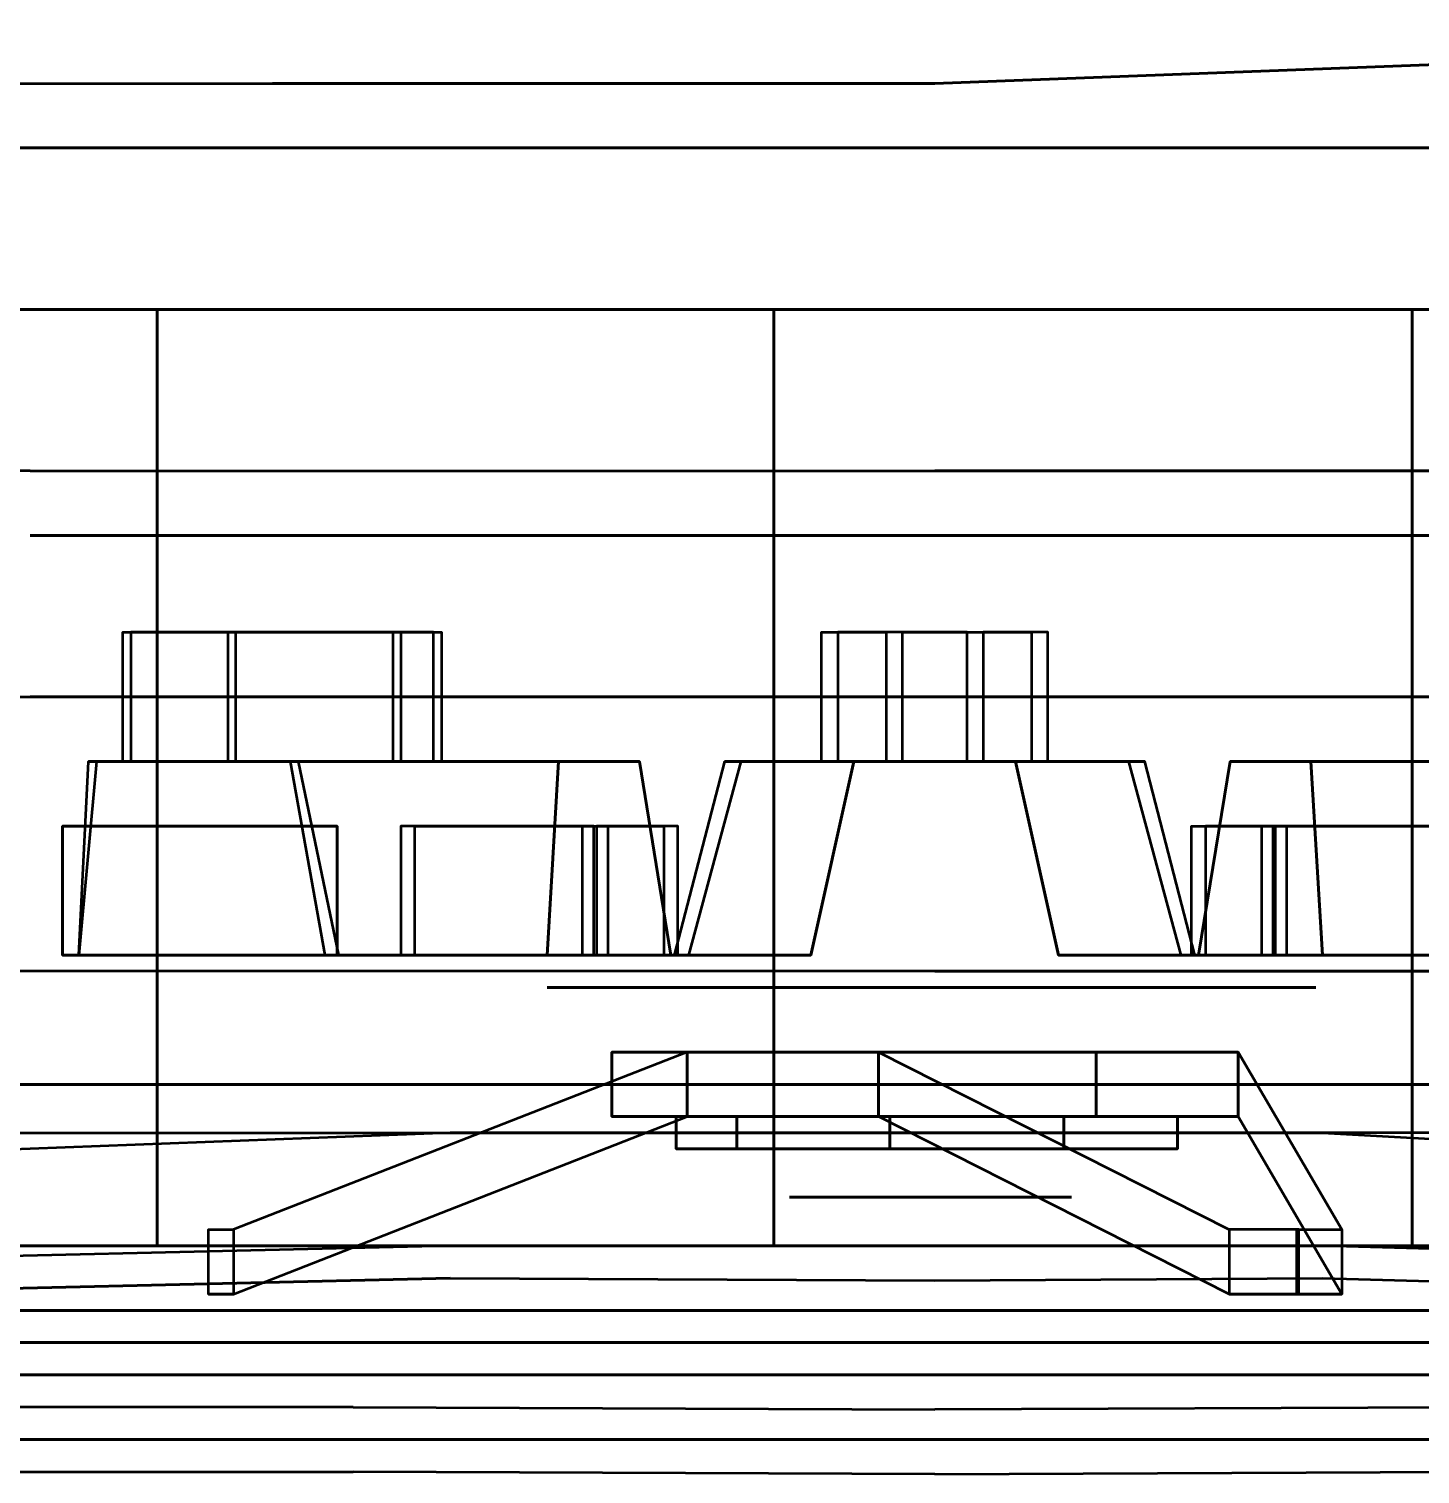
# Model space of a CAD drawing. Header units: inches. Extents: x 297.28 to 301.23, y -10.28 to -8.52.
# Drawn here: x 300.3558 to 300.6292, y -10.2283 to -9.944 of the extents above; entities that cross this region are included whole.
import ezdxf

# ---------------------------------------------------------------- set-up
doc = ezdxf.new("R2010")
doc.units = ezdxf.units.IN
doc.header["$MEASUREMENT"] = 0
for name, color, linetype, lineweight in [('Ford-chasis', 1, 'CONTINUOUS', 50), ('Ford-gomas', 3, 'CONTINUOUS', 50), ('Ford-Llantas-3D', 4, 'CONTINUOUS', 50), ('Ford-Plastic-Negro-3D', 6, 'CONTINUOUS', 50), ('Ford-Rayos-Llantas-3D', 113, 'CONTINUOUS', 50)]:
    doc.layers.add(name, color=color, linetype=linetype, lineweight=lineweight)

msp = doc.modelspace()

# ---------------------------------------------------------------- linework, layer by layer
at = {"layer": 'Ford-chasis', "invisible_edges": 5}
for points in [[(300.43859, -9.76743, 0.75215), (300.43859, -10.18336, 0.75215), (300.30524, -10.18653, 0.7077), (300.30524, -9.76743, 0.7077)], [(300.61004, -10.18336, 0.75215), (300.61004, -9.76743, 0.74263), (300.43859, -9.76743, 0.75215), (300.43859, -10.18336, 0.75215)], [(300.72434, -9.76743, 0.7077), (300.72434, -10.18653, 0.7077), (300.61004, -10.18336, 0.75215), (300.61004, -9.76743, 0.74263)]]:
    msp.add_3dface(points, dxfattribs=at)
at = {"layer": 'Ford-chasis', "linetype": 'ByBlock'}
for points, invisible_edges in [([(300.53384, -9.89621, 0.81958), (300.40366, -9.89689, 0.822), (300.40366, -9.95476, 0.84656), (300.53384, -9.95476, 0.84306)], 10), ([(300.53384, -9.89621, 0.81958), (300.53384, -9.95476, 0.84306), (300.66719, -9.94971, 0.83211), (300.66719, -9.89418, 0.81492)], 5), ([(300.40366, -9.89689, 0.822), (300.26714, -9.90324, 0.82518), (300.26714, -9.95476, 0.84632), (300.40366, -9.95476, 0.84656)], 10), ([(300.53384, -9.95476, 0.84306), (300.53384, -10.00238, 0.85026), (300.66719, -10.00238, 0.8381), (300.66719, -9.94971, 0.83211)], 7), ([(300.26714, -9.95476, 0.84632), (300.40366, -9.95476, 0.84656), (300.40366, -10.00238, 0.85375), (300.26714, -10.00238, 0.85375)], 14), ([(300.53384, -9.95476, 0.84306), (300.40366, -9.95476, 0.84656), (300.40366, -10.00238, 0.85375), (300.53384, -10.00238, 0.85026)], 14), ([(300.40366, -10.00238, 0.85375), (300.35604, -10.03096, 0.85375), (300.26714, -10.03096, 0.85375), (300.26714, -10.00238, 0.85375)], 13), ([(300.53384, -10.03096, 0.85026), (300.53384, -10.00238, 0.85026), (300.40366, -10.00238, 0.85375), (300.35604, -10.03096, 0.85375)], 7), ([(300.66719, -10.00238, 0.8381), (300.66719, -10.03096, 0.8381), (300.53384, -10.03096, 0.85026), (300.53384, -10.00238, 0.85026)], 13), ([(300.26714, -10.07541, 0.84632), (300.35604, -10.07541, 0.84656), (300.35604, -10.03096, 0.85375), (300.26714, -10.03096, 0.85375)], 10), ([(300.53384, -10.07541, 0.84306), (300.35604, -10.07541, 0.84656), (300.35604, -10.03096, 0.85375), (300.53384, -10.03096, 0.85026)], 10), ([(300.53384, -10.07541, 0.84306), (300.53384, -10.03096, 0.85026), (300.66719, -10.03096, 0.8381), (300.66719, -10.07541, 0.83211)], 5), ([(300.35604, -10.12938, 0.822), (300.26714, -10.12938, 0.822), (300.26714, -10.07541, 0.84632), (300.35604, -10.07541, 0.84656)], 10), ([(300.53384, -10.12938, 0.81958), (300.35604, -10.12938, 0.822), (300.35604, -10.07541, 0.84656), (300.53384, -10.07541, 0.84306)], 10), ([(300.53384, -10.12938, 0.81958), (300.53384, -10.07541, 0.84306), (300.66719, -10.07541, 0.83211), (300.66719, -10.12938, 0.81243)], 5), ([(300.26714, -10.16113, 0.77755), (300.35604, -10.16113, 0.77755), (300.35604, -10.12938, 0.822), (300.26714, -10.12938, 0.822)], 10), ([(300.35604, -10.16113, 0.77755), (300.53384, -10.16113, 0.77755), (300.53384, -10.12938, 0.81958), (300.35604, -10.12938, 0.822)], 10), ([(300.53384, -10.16113, 0.77755), (300.53384, -10.12938, 0.81958), (300.66719, -10.12938, 0.81243), (300.66719, -10.16113, 0.77755)], 5), ([(300.35604, -10.16431, 0.75215), (300.26714, -10.16748, 0.7077), (300.26714, -10.16113, 0.77755), (300.35604, -10.16113, 0.77755)], 10), ([(300.43859, -10.18971, 0.75215), (300.43859, -10.16113, 0.7712), (300.35604, -10.16431, 0.75215), (300.43859, -10.18971, 0.75215)], 5), ([(300.53384, -10.16113, 0.77755), (300.43859, -10.16113, 0.7712), (300.35604, -10.16431, 0.75215), (300.35604, -10.16113, 0.77755)], 4), ([(300.43859, -10.18971, 0.75215), (300.53384, -10.19016, 0.7585), (300.53384, -10.16113, 0.77755), (300.43859, -10.16113, 0.7712)], 10), ([(300.66719, -10.16431, 0.75215), (300.66719, -10.16113, 0.77755), (300.53384, -10.16113, 0.77755), (300.61004, -10.16113, 0.7712)], 1), ([(300.61004, -10.18971, 0.75215), (300.61004, -10.16113, 0.7712), (300.53384, -10.16113, 0.77755), (300.53384, -10.19016, 0.7585)], 5), ([(300.66719, -10.16431, 0.75215), (300.61004, -10.18971, 0.75215), (300.61004, -10.18971, 0.75215), (300.61004, -10.16113, 0.7712)], 5), ([(300.43859, -10.18971, 0.75215), (300.35604, -10.16431, 0.75215), (300.26714, -10.16748, 0.7077), (300.30524, -10.19288, 0.7077)], 5), ([(300.72434, -10.19288, 0.7077), (300.76879, -10.16748, 0.7077), (300.66719, -10.16431, 0.75215), (300.61004, -10.18971, 0.75215)], 5), ([(300.53384, -10.21556, 0.72675), (300.43859, -10.18971, 0.75215), (300.30524, -10.19288, 0.7077), (300.41954, -10.21511, 0.7077)], 5), ([(300.53384, -10.21556, 0.72675), (300.53384, -10.21556, 0.72675), (300.43859, -10.18971, 0.75215), (300.53384, -10.19016, 0.7585)], 10), ([(300.72434, -10.19288, 0.7077), (300.64179, -10.21511, 0.7077), (300.53384, -10.21556, 0.72675), (300.61004, -10.18971, 0.75215)], 5), ([(300.61004, -10.18971, 0.75215), (300.53384, -10.21556, 0.72675), (300.53384, -10.19016, 0.7585), (300.61004, -10.18971, 0.75215)], 3), ([(300.30524, -10.19288, 0.7077), (300.41954, -10.21511, 0.7077), (300.29254, -10.21511, 0.6442), (300.21634, -10.19288, 0.6442)], 5), ([(300.41954, -10.22781, 0.6823), (300.41954, -10.21511, 0.7077), (300.29254, -10.21511, 0.6442), (300.33064, -10.22781, 0.6442)], 5), ([(300.53384, -10.21556, 0.72675), (300.53384, -10.22826, 0.70135), (300.41954, -10.22781, 0.6823), (300.41954, -10.21511, 0.7077)], 5), ([(300.64179, -10.22781, 0.6823), (300.64179, -10.21511, 0.7077), (300.53384, -10.21556, 0.72675), (300.53384, -10.22826, 0.70135)], 5)]:
    msp.add_3dface(points, dxfattribs=dict(at, invisible_edges=invisible_edges))
at = {"layer": 'Ford-gomas', "invisible_edges": 5}
for points in [[(300.38099, -9.99921, 0.03595), (300.39798, -9.96746, 0.07005), (300.30859, -9.96746, 0.13756), (300.28043, -9.99921, 0.11189)], [(300.28043, -9.99921, 0.57391), (300.30859, -9.96746, 0.54824), (300.39798, -9.96746, 0.61575), (300.38099, -9.99921, 0.64985)], [(300.39798, -9.96746, 0.07005), (300.42628, -9.96746, 0.1269), (300.35551, -9.96746, 0.18034), (300.30859, -9.96746, 0.13756)], [(300.30859, -9.96746, 0.54824), (300.35551, -9.96746, 0.50546), (300.42628, -9.96746, 0.5589), (300.39798, -9.96746, 0.61575)], [(300.38099, -9.99921, 0.64985), (300.39798, -9.96746, 0.61575), (300.50571, -9.96746, 0.6464), (300.5022, -9.99921, 0.68434)], [(300.5022, -9.99921, 0.00146), (300.50571, -9.96746, 0.0394), (300.39798, -9.96746, 0.07005), (300.38099, -9.99921, 0.03595)], [(300.50571, -9.96746, 0.0394), (300.51157, -9.96746, 0.10263), (300.42628, -9.96746, 0.1269), (300.39798, -9.96746, 0.07005)], [(300.39798, -9.96746, 0.61575), (300.42628, -9.96746, 0.5589), (300.51157, -9.96746, 0.58317), (300.50571, -9.96746, 0.6464)], [(300.5022, -9.99921, 0.68434), (300.50571, -9.96746, 0.6464), (300.61725, -9.96746, 0.63606), (300.62768, -9.99921, 0.67271)], [(300.62768, -9.99921, 0.01309), (300.61725, -9.96746, 0.04974), (300.50571, -9.96746, 0.0394), (300.5022, -9.99921, 0.00146)], [(300.61725, -9.96746, 0.04974), (300.59987, -9.96746, 0.11081), (300.51157, -9.96746, 0.10263), (300.50571, -9.96746, 0.0394)], [(300.50571, -9.96746, 0.6464), (300.51157, -9.96746, 0.58317), (300.59987, -9.96746, 0.57499), (300.61725, -9.96746, 0.63606)], [(300.71752, -9.96746, 0.09966), (300.67925, -9.96746, 0.15034), (300.59987, -9.96746, 0.11081), (300.61725, -9.96746, 0.04974)], [(300.61725, -9.96746, 0.63606), (300.59987, -9.96746, 0.57499), (300.67925, -9.96746, 0.53546), (300.71752, -9.96746, 0.58614)], [(300.74048, -9.99921, 0.06926), (300.71752, -9.96746, 0.09966), (300.61725, -9.96746, 0.04974), (300.62768, -9.99921, 0.01309)], [(300.62768, -9.99921, 0.67271), (300.61725, -9.96746, 0.63606), (300.71752, -9.96746, 0.58614), (300.74048, -9.99921, 0.61654)], [(300.38665, -10.20876, 0.04732), (300.38099, -10.18336, 0.03595), (300.28043, -10.18336, 0.11189), (300.28982, -10.20876, 0.12045)], [(300.28982, -10.20876, 0.56535), (300.28043, -10.18336, 0.57391), (300.38099, -10.18336, 0.64985), (300.38665, -10.20876, 0.63848)], [(300.38665, -10.20876, 0.63848), (300.38099, -10.18336, 0.64985), (300.5022, -10.18336, 0.68434), (300.50337, -10.20876, 0.67169)], [(300.50337, -10.20876, 0.01411), (300.5022, -10.18336, 0.00146), (300.38099, -10.18336, 0.03595), (300.38665, -10.20876, 0.04732)], [(300.50337, -10.20876, 0.67169), (300.5022, -10.18336, 0.68434), (300.62768, -10.18336, 0.67271), (300.6242, -10.20876, 0.6605)], [(300.6242, -10.20876, 0.02531), (300.62768, -10.18336, 0.01309), (300.5022, -10.18336, 0.00146), (300.50337, -10.20876, 0.01411)], [(300.73283, -10.20876, 0.07939), (300.74048, -10.18336, 0.06926), (300.62768, -10.18336, 0.01309), (300.6242, -10.20876, 0.02531)], [(300.6242, -10.20876, 0.6605), (300.62768, -10.18336, 0.67271), (300.74048, -10.18336, 0.61654), (300.73283, -10.20876, 0.60641)], [(300.3266, -10.19606, 0.42319), (300.31475, -10.20876, 0.42777), (300.36021, -10.20876, 0.50119), (300.36959, -10.19606, 0.49263)], [(300.36959, -10.19606, 0.19317), (300.36021, -10.20876, 0.18462), (300.31475, -10.20876, 0.25803), (300.3266, -10.19606, 0.26261)], [(300.36959, -10.19606, 0.49263), (300.36021, -10.20876, 0.50119), (300.42911, -10.20876, 0.55322), (300.43477, -10.19606, 0.54185)], [(300.43477, -10.19606, 0.14395), (300.42911, -10.20876, 0.13258), (300.36021, -10.20876, 0.18462), (300.36959, -10.19606, 0.19317)], [(300.43477, -10.19606, 0.54185), (300.42911, -10.20876, 0.55322), (300.51216, -10.20876, 0.57685), (300.51333, -10.19606, 0.5642)], [(300.51333, -10.19606, 0.1216), (300.51216, -10.20876, 0.10895), (300.42911, -10.20876, 0.13258), (300.43477, -10.19606, 0.14395)], [(300.51333, -10.19606, 0.5642), (300.51216, -10.20876, 0.57685), (300.59813, -10.20876, 0.56888), (300.59466, -10.19606, 0.55667)], [(300.59466, -10.19606, 0.12913), (300.59813, -10.20876, 0.11692), (300.51216, -10.20876, 0.10895), (300.51333, -10.19606, 0.1216)], [(300.59466, -10.19606, 0.55667), (300.59813, -10.20876, 0.56888), (300.67543, -10.20876, 0.53039), (300.66777, -10.19606, 0.52026)], [(300.66777, -10.19606, 0.16554), (300.67543, -10.20876, 0.15541), (300.59813, -10.20876, 0.11692), (300.59466, -10.19606, 0.12913)], [(300.36021, -10.20876, 0.18462), (300.33674, -10.22146, 0.16323), (300.28515, -10.22146, 0.24656), (300.31475, -10.20876, 0.25803)], [(300.31475, -10.20876, 0.42777), (300.28515, -10.22146, 0.43924), (300.33674, -10.22146, 0.52257), (300.36021, -10.20876, 0.50119)], [(300.39798, -10.22146, 0.07005), (300.38665, -10.20876, 0.04732), (300.28982, -10.20876, 0.12045), (300.30859, -10.22146, 0.13756)], [(300.30859, -10.22146, 0.54824), (300.28982, -10.20876, 0.56535), (300.38665, -10.20876, 0.63848), (300.39798, -10.22146, 0.61575)], [(300.36021, -10.20876, 0.50119), (300.33674, -10.22146, 0.52257), (300.41496, -10.22146, 0.58164), (300.42911, -10.20876, 0.55322)], [(300.42911, -10.20876, 0.13258), (300.41496, -10.22146, 0.10416), (300.33674, -10.22146, 0.16323), (300.36021, -10.20876, 0.18462)], [(300.39798, -10.22146, 0.61575), (300.38665, -10.20876, 0.63848), (300.50337, -10.20876, 0.67169), (300.50571, -10.22146, 0.6464)], [(300.50571, -10.22146, 0.0394), (300.50337, -10.20876, 0.01411), (300.38665, -10.20876, 0.04732), (300.39798, -10.22146, 0.07005)], [(300.42911, -10.20876, 0.55322), (300.41496, -10.22146, 0.58164), (300.50923, -10.22146, 0.60846), (300.51216, -10.20876, 0.57685)], [(300.51216, -10.20876, 0.10895), (300.50923, -10.22146, 0.07734), (300.41496, -10.22146, 0.10416), (300.42911, -10.20876, 0.13258)], [(300.50571, -10.22146, 0.6464), (300.50337, -10.20876, 0.67169), (300.6242, -10.20876, 0.6605), (300.61725, -10.22146, 0.63606)], [(300.61725, -10.22146, 0.04974), (300.6242, -10.20876, 0.02531), (300.50337, -10.20876, 0.01411), (300.50571, -10.22146, 0.0394)], [(300.51216, -10.20876, 0.57685), (300.50923, -10.22146, 0.60846), (300.60682, -10.22146, 0.59942), (300.59813, -10.20876, 0.56888)], [(300.59813, -10.20876, 0.11692), (300.60682, -10.22146, 0.08638), (300.50923, -10.22146, 0.07734), (300.51216, -10.20876, 0.10895)], [(300.59813, -10.20876, 0.56888), (300.60682, -10.22146, 0.59942), (300.69456, -10.22146, 0.55573), (300.67543, -10.20876, 0.53039)], [(300.67543, -10.20876, 0.15541), (300.69456, -10.22146, 0.13007), (300.60682, -10.22146, 0.08638), (300.59813, -10.20876, 0.11692)], [(300.71752, -10.22146, 0.09966), (300.73283, -10.20876, 0.07939), (300.6242, -10.20876, 0.02531), (300.61725, -10.22146, 0.04974)], [(300.61725, -10.22146, 0.63606), (300.6242, -10.20876, 0.6605), (300.73283, -10.20876, 0.60641), (300.71752, -10.22146, 0.58614)], [(300.41496, -10.22146, 0.10416), (300.39798, -10.22146, 0.07005), (300.30859, -10.22146, 0.13756), (300.33674, -10.22146, 0.16323)], [(300.33674, -10.22146, 0.52257), (300.30859, -10.22146, 0.54824), (300.39798, -10.22146, 0.61575), (300.41496, -10.22146, 0.58164)], [(300.50923, -10.22146, 0.07734), (300.50571, -10.22146, 0.0394), (300.39798, -10.22146, 0.07005), (300.41496, -10.22146, 0.10416)], [(300.41496, -10.22146, 0.58164), (300.39798, -10.22146, 0.61575), (300.50571, -10.22146, 0.6464), (300.50923, -10.22146, 0.60846)], [(300.60682, -10.22146, 0.08638), (300.61725, -10.22146, 0.04974), (300.50571, -10.22146, 0.0394), (300.50923, -10.22146, 0.07734)], [(300.50923, -10.22146, 0.60846), (300.50571, -10.22146, 0.6464), (300.61725, -10.22146, 0.63606), (300.60682, -10.22146, 0.59942)], [(300.69456, -10.22146, 0.13007), (300.71752, -10.22146, 0.09966), (300.61725, -10.22146, 0.04974), (300.60682, -10.22146, 0.08638)], [(300.60682, -10.22146, 0.59942), (300.61725, -10.22146, 0.63606), (300.71752, -10.22146, 0.58614), (300.69456, -10.22146, 0.55573)]]:
    msp.add_3dface(points, dxfattribs=at)
at = {"layer": 'Ford-gomas'}
for points in [[(300.38099, -10.18336, 0.03595), (300.38099, -9.99921, 0.03595), (300.28043, -9.99921, 0.11189), (300.28043, -10.18336, 0.11189)], [(300.28043, -10.18336, 0.57391), (300.28043, -9.99921, 0.57391), (300.38099, -9.99921, 0.64985), (300.38099, -10.18336, 0.64985)], [(300.38099, -10.18336, 0.64985), (300.38099, -9.99921, 0.64985), (300.5022, -9.99921, 0.68434), (300.5022, -10.18336, 0.68434)], [(300.5022, -10.18336, 0.00146), (300.5022, -9.99921, 0.00146), (300.38099, -9.99921, 0.03595), (300.38099, -10.18336, 0.03595)], [(300.5022, -10.18336, 0.68434), (300.5022, -9.99921, 0.68434), (300.62768, -9.99921, 0.67271), (300.62768, -10.18336, 0.67271)], [(300.62768, -10.18336, 0.01309), (300.62768, -9.99921, 0.01309), (300.5022, -9.99921, 0.00146), (300.5022, -10.18336, 0.00146)], [(300.62768, -10.18336, 0.67271), (300.62768, -9.99921, 0.67271), (300.74048, -9.99921, 0.61654), (300.74048, -10.18336, 0.61654)], [(300.74048, -10.18336, 0.06926), (300.74048, -9.99921, 0.06926), (300.62768, -9.99921, 0.01309), (300.62768, -10.18336, 0.01309)]]:
    msp.add_3dface(points, dxfattribs=at)
at = {"layer": 'Ford-Llantas-3D'}
for points, invisible_edges in [([(300.35604, -10.15161, 0.3429), (300.35604, -10.07541, 0.3429), (300.36804, -10.07541, 0.40713), (300.36804, -10.15161, 0.40713)], 5), ([(300.36804, -10.15161, 0.27867), (300.36804, -10.07541, 0.27867), (300.35604, -10.07541, 0.3429), (300.35604, -10.15161, 0.3429)], 5), ([(300.36804, -10.15161, 0.40713), (300.36804, -10.07541, 0.40713), (300.40244, -10.07541, 0.46268), (300.40244, -10.15161, 0.46268)], 5), ([(300.40244, -10.15161, 0.22312), (300.40244, -10.07541, 0.22312), (300.36804, -10.07541, 0.27867), (300.36804, -10.15161, 0.27867)], 5), ([(300.40244, -10.15161, 0.46268), (300.40244, -10.07541, 0.46268), (300.45458, -10.07541, 0.50206), (300.45458, -10.15161, 0.50206)], 5), ([(300.45458, -10.15161, 0.18374), (300.45458, -10.07541, 0.18374), (300.40244, -10.07541, 0.22312), (300.40244, -10.15161, 0.22312)], 5), ([(300.45458, -10.15161, 0.50206), (300.45458, -10.07541, 0.50206), (300.51743, -10.07541, 0.51994), (300.51743, -10.15161, 0.51994)], 5), ([(300.51743, -10.15161, 0.16586), (300.51743, -10.07541, 0.16586), (300.45458, -10.07541, 0.18374), (300.45458, -10.15161, 0.18374)], 5), ([(300.45764, -10.07541, 0.3429), (300.45764, -10.13256, 0.3429), (300.46278, -10.13256, 0.37043), (300.46278, -10.07541, 0.37043)], 5), ([(300.46278, -10.07541, 0.31537), (300.46278, -10.13256, 0.31537), (300.45764, -10.13256, 0.3429), (300.45764, -10.07541, 0.3429)], 5), ([(300.46278, -10.07541, 0.37043), (300.46278, -10.13256, 0.37043), (300.47752, -10.13256, 0.39424), (300.47752, -10.07541, 0.39424)], 5), ([(300.47752, -10.07541, 0.29156), (300.47752, -10.13256, 0.29156), (300.46278, -10.13256, 0.31537), (300.46278, -10.07541, 0.31537)], 5), ([(300.47752, -10.07541, 0.39424), (300.47752, -10.13256, 0.39424), (300.49987, -10.13256, 0.41111), (300.49987, -10.07541, 0.41111)], 5), ([(300.49987, -10.07541, 0.27469), (300.49987, -10.13256, 0.27469), (300.47752, -10.13256, 0.29156), (300.47752, -10.07541, 0.29156)], 5), ([(300.49987, -10.07541, 0.41111), (300.49987, -10.13256, 0.41111), (300.52681, -10.13256, 0.41878), (300.52681, -10.07541, 0.41878)], 5), ([(300.52681, -10.07541, 0.26703), (300.52681, -10.13256, 0.26703), (300.49987, -10.13256, 0.27469), (300.49987, -10.07541, 0.27469)], 5), ([(300.51743, -10.15161, 0.51994), (300.51743, -10.07541, 0.51994), (300.58249, -10.07541, 0.51391), (300.58249, -10.15161, 0.51391)], 5), ([(300.58249, -10.15161, 0.17189), (300.58249, -10.07541, 0.17189), (300.51743, -10.07541, 0.16586), (300.51743, -10.15161, 0.16586)], 5), ([(300.52681, -10.07541, 0.41878), (300.52681, -10.13256, 0.41878), (300.55469, -10.13256, 0.41619), (300.55469, -10.07541, 0.41619)], 5), ([(300.55469, -10.07541, 0.26961), (300.55469, -10.13256, 0.26961), (300.52681, -10.13256, 0.26703), (300.52681, -10.07541, 0.26703)], 5), ([(300.55469, -10.07541, 0.41619), (300.55469, -10.13256, 0.41619), (300.57976, -10.13256, 0.40371), (300.57976, -10.07541, 0.40371)], 5), ([(300.57976, -10.07541, 0.28209), (300.57976, -10.13256, 0.28209), (300.55469, -10.13256, 0.26961), (300.55469, -10.07541, 0.26961)], 5), ([(300.57976, -10.07541, 0.40371), (300.57976, -10.13256, 0.40371), (300.59862, -10.13256, 0.38301), (300.59862, -10.07541, 0.38301)], 5), ([(300.59862, -10.07541, 0.30279), (300.59862, -10.13256, 0.30279), (300.57976, -10.13256, 0.28209), (300.57976, -10.07541, 0.28209)], 5), ([(300.58249, -10.15161, 0.51391), (300.58249, -10.07541, 0.51391), (300.64099, -10.07541, 0.48479), (300.64099, -10.15161, 0.48479)], 5), ([(300.64099, -10.15161, 0.20101), (300.64099, -10.07541, 0.20101), (300.58249, -10.07541, 0.17189), (300.58249, -10.15161, 0.17189)], 5), ([(300.59862, -10.07541, 0.38301), (300.59862, -10.13256, 0.38301), (300.60874, -10.13256, 0.3569), (300.60874, -10.07541, 0.3569)], 5), ([(300.60874, -10.07541, 0.3289), (300.60874, -10.13256, 0.3289), (300.59862, -10.13256, 0.30279), (300.59862, -10.07541, 0.30279)], 5), ([(300.60874, -10.07541, 0.3569), (300.60874, -10.13256, 0.3569), (300.60874, -10.13256, 0.3289), (300.60874, -10.07541, 0.3289)], 5), ([(300.53384, -10.13256, 0.3429), (300.45764, -10.13256, 0.3429), (300.46278, -10.13256, 0.37043), (300.53384, -10.13256, 0.3429)], 5), ([(300.53384, -10.13256, 0.3429), (300.46278, -10.13256, 0.31537), (300.45764, -10.13256, 0.3429), (300.53384, -10.13256, 0.3429)], 5), ([(300.53384, -10.13256, 0.3429), (300.46278, -10.13256, 0.37043), (300.47752, -10.13256, 0.39424), (300.53384, -10.13256, 0.3429)], 5), ([(300.53384, -10.13256, 0.3429), (300.47752, -10.13256, 0.29156), (300.46278, -10.13256, 0.31537), (300.53384, -10.13256, 0.3429)], 5), ([(300.53384, -10.13256, 0.3429), (300.47752, -10.13256, 0.39424), (300.49987, -10.13256, 0.41111), (300.53384, -10.13256, 0.3429)], 5), ([(300.53384, -10.13256, 0.3429), (300.49987, -10.13256, 0.27469), (300.47752, -10.13256, 0.29156), (300.53384, -10.13256, 0.3429)], 5), ([(300.53384, -10.13256, 0.3429), (300.49987, -10.13256, 0.41111), (300.52681, -10.13256, 0.41878), (300.53384, -10.13256, 0.3429)], 5), ([(300.53384, -10.13256, 0.3429), (300.52681, -10.13256, 0.26703), (300.49987, -10.13256, 0.27469), (300.53384, -10.13256, 0.3429)], 5), ([(300.53384, -10.13256, 0.3429), (300.52681, -10.13256, 0.41878), (300.55469, -10.13256, 0.41619), (300.53384, -10.13256, 0.3429)], 5), ([(300.53384, -10.13256, 0.3429), (300.55469, -10.13256, 0.26961), (300.52681, -10.13256, 0.26703), (300.53384, -10.13256, 0.3429)], 5), ([(300.53384, -10.13256, 0.3429), (300.60874, -10.13256, 0.3569), (300.60874, -10.13256, 0.3289), (300.53384, -10.13256, 0.3429)], 5), ([(300.53384, -10.13256, 0.3429), (300.55469, -10.13256, 0.41619), (300.57976, -10.13256, 0.40371), (300.53384, -10.13256, 0.3429)], 5), ([(300.53384, -10.13256, 0.3429), (300.57976, -10.13256, 0.40371), (300.59862, -10.13256, 0.38301), (300.53384, -10.13256, 0.3429)], 5), ([(300.53384, -10.13256, 0.3429), (300.59862, -10.13256, 0.38301), (300.60874, -10.13256, 0.3569), (300.53384, -10.13256, 0.3429)], 5), ([(300.53384, -10.13256, 0.3429), (300.60874, -10.13256, 0.3289), (300.59862, -10.13256, 0.30279), (300.53384, -10.13256, 0.3429)], 5), ([(300.53384, -10.13256, 0.3429), (300.59862, -10.13256, 0.30279), (300.57976, -10.13256, 0.28209), (300.53384, -10.13256, 0.3429)], 5), ([(300.53384, -10.13256, 0.3429), (300.57976, -10.13256, 0.28209), (300.55469, -10.13256, 0.26961), (300.53384, -10.13256, 0.3429)], 5), ([(300.33699, -10.15161, 0.3429), (300.35604, -10.15161, 0.3429), (300.36804, -10.15161, 0.40713), (300.35028, -10.15161, 0.41401)], 5), ([(300.35028, -10.15161, 0.27179), (300.36804, -10.15161, 0.27867), (300.35604, -10.15161, 0.3429), (300.33699, -10.15161, 0.3429)], 5), ([(300.34436, -10.19606, 0.4163), (300.35028, -10.15161, 0.41401), (300.38836, -10.15161, 0.47552), (300.38367, -10.19606, 0.4798)], 5), ([(300.38367, -10.19606, 0.20601), (300.38836, -10.15161, 0.21028), (300.35028, -10.15161, 0.27179), (300.34436, -10.19606, 0.2695)], 5), ([(300.35028, -10.15161, 0.41401), (300.36804, -10.15161, 0.40713), (300.40244, -10.15161, 0.46268), (300.38836, -10.15161, 0.47552)], 5), ([(300.38836, -10.15161, 0.21028), (300.40244, -10.15161, 0.22312), (300.36804, -10.15161, 0.27867), (300.35028, -10.15161, 0.27179)], 5), ([(300.38367, -10.19606, 0.4798), (300.38836, -10.15161, 0.47552), (300.44609, -10.15161, 0.51911), (300.44326, -10.19606, 0.5248)], 5), ([(300.44326, -10.19606, 0.161), (300.44609, -10.15161, 0.16669), (300.38836, -10.15161, 0.21028), (300.38367, -10.19606, 0.20601)], 5), ([(300.38836, -10.15161, 0.47552), (300.40244, -10.15161, 0.46268), (300.45458, -10.15161, 0.50206), (300.44609, -10.15161, 0.51911)], 5), ([(300.44609, -10.15161, 0.16669), (300.45458, -10.15161, 0.18374), (300.40244, -10.15161, 0.22312), (300.38836, -10.15161, 0.21028)], 5), ([(300.44326, -10.19606, 0.5248), (300.44609, -10.15161, 0.51911), (300.51567, -10.15161, 0.53891), (300.51509, -10.19606, 0.54523)], 5), ([(300.51509, -10.19606, 0.14057), (300.51567, -10.15161, 0.14689), (300.44609, -10.15161, 0.16669), (300.44326, -10.19606, 0.161)], 5), ([(300.44609, -10.15161, 0.51911), (300.45458, -10.15161, 0.50206), (300.51743, -10.15161, 0.51994), (300.51567, -10.15161, 0.53891)], 5), ([(300.51567, -10.15161, 0.14689), (300.51743, -10.15161, 0.16586), (300.45458, -10.15161, 0.18374), (300.44609, -10.15161, 0.16669)], 5), ([(300.51509, -10.19606, 0.54523), (300.51567, -10.15161, 0.53891), (300.58771, -10.15161, 0.53224), (300.58945, -10.19606, 0.53834)], 5), ([(300.58945, -10.19606, 0.14746), (300.58771, -10.15161, 0.15356), (300.51567, -10.15161, 0.14689), (300.51509, -10.19606, 0.14057)], 5), ([(300.51567, -10.15161, 0.53891), (300.51743, -10.15161, 0.51994), (300.58249, -10.15161, 0.51391), (300.58771, -10.15161, 0.53224)], 5), ([(300.58771, -10.15161, 0.15356), (300.58249, -10.15161, 0.17189), (300.51743, -10.15161, 0.16586), (300.51567, -10.15161, 0.14689)], 5), ([(300.58771, -10.15161, 0.53224), (300.58249, -10.15161, 0.51391), (300.64099, -10.15161, 0.48479), (300.65247, -10.15161, 0.49999)], 5), ([(300.65247, -10.15161, 0.18581), (300.64099, -10.15161, 0.20101), (300.58249, -10.15161, 0.17189), (300.58771, -10.15161, 0.15356)], 5), ([(300.58945, -10.19606, 0.53834), (300.58771, -10.15161, 0.53224), (300.65247, -10.15161, 0.49999), (300.65629, -10.19606, 0.50506)], 5), ([(300.65629, -10.19606, 0.18074), (300.65247, -10.15161, 0.18581), (300.58771, -10.15161, 0.15356), (300.58945, -10.19606, 0.14746)], 5), ([(300.47034, -10.15796, 0.3429), (300.3911, -10.19288, 0.34312), (300.39596, -10.19288, 0.35568), (300.48519, -10.15796, 0.38372)], 1), ([(300.47034, -10.15796, 0.3429), (300.3911, -10.19288, 0.34312), (300.39596, -10.19288, 0.33012), (300.48519, -10.15796, 0.30208)], 1), ([(300.48304, -10.15796, 0.3429), (300.47034, -10.15796, 0.3429), (300.48519, -10.15796, 0.38372), (300.49492, -10.15796, 0.37555)], 5), ([(300.49492, -10.15796, 0.31025), (300.48519, -10.15796, 0.30208), (300.47034, -10.15796, 0.3429), (300.48304, -10.15796, 0.3429)], 5), ([(300.49492, -10.15796, 0.37555), (300.48519, -10.15796, 0.38372), (300.52281, -10.15796, 0.40544), (300.52502, -10.15796, 0.39293)], 5), ([(300.52502, -10.15796, 0.29287), (300.52281, -10.15796, 0.28036), (300.48519, -10.15796, 0.30208), (300.49492, -10.15796, 0.31025)], 5), ([(300.52502, -10.15796, 0.39293), (300.52281, -10.15796, 0.40544), (300.56559, -10.15796, 0.39789), (300.55924, -10.15796, 0.38689)], 5), ([(300.55924, -10.15796, 0.29891), (300.56559, -10.15796, 0.28791), (300.52281, -10.15796, 0.28036), (300.52502, -10.15796, 0.29287)], 5), ([(300.56559, -10.15796, 0.39789), (300.60539, -10.19288, 0.4664), (300.59171, -10.19288, 0.46869), (300.52281, -10.15796, 0.40544)], 1), ([(300.56559, -10.15796, 0.28791), (300.60502, -10.19288, 0.21918), (300.59171, -10.19288, 0.21711), (300.52281, -10.15796, 0.28036)], 1), ([(300.55924, -10.15796, 0.38689), (300.56559, -10.15796, 0.39789), (300.59351, -10.15796, 0.36462), (300.58157, -10.15796, 0.36027)], 5), ([(300.58157, -10.15796, 0.32553), (300.59351, -10.15796, 0.32118), (300.56559, -10.15796, 0.28791), (300.55924, -10.15796, 0.29891)], 5), ([(300.56559, -10.15796, 0.39789), (300.60539, -10.19288, 0.4664), (300.61384, -10.19288, 0.45592), (300.59351, -10.15796, 0.36462)], 1), ([(300.56559, -10.15796, 0.28791), (300.60502, -10.19288, 0.21918), (300.61384, -10.19288, 0.22988), (300.59351, -10.15796, 0.32118)], 1), ([(300.58157, -10.15796, 0.36027), (300.59351, -10.15796, 0.36462), (300.59351, -10.15796, 0.32118), (300.58157, -10.15796, 0.32553)], 5), ([(300.50526, -10.17383, 0.3429), (300.48304, -10.16431, 0.3429), (300.49492, -10.16431, 0.37555), (300.51195, -10.17383, 0.36127)], 5), ([(300.51195, -10.17383, 0.32453), (300.49492, -10.16431, 0.31025), (300.48304, -10.16431, 0.3429), (300.50526, -10.17383, 0.3429)], 5), ([(300.51195, -10.17383, 0.36127), (300.49492, -10.16431, 0.37555), (300.52502, -10.16431, 0.39293), (300.52888, -10.17383, 0.37104)], 5), ([(300.52888, -10.17383, 0.31476), (300.52502, -10.16431, 0.29287), (300.49492, -10.16431, 0.31025), (300.51195, -10.17383, 0.32453)], 5), ([(300.52888, -10.17383, 0.37104), (300.52502, -10.16431, 0.39293), (300.55924, -10.16431, 0.38689), (300.54812, -10.17383, 0.36765)], 5), ([(300.54812, -10.17383, 0.31815), (300.55924, -10.16431, 0.29891), (300.52502, -10.16431, 0.29287), (300.52888, -10.17383, 0.31476)], 5), ([(300.54812, -10.17383, 0.36765), (300.55924, -10.16431, 0.38689), (300.58157, -10.16431, 0.36027), (300.56069, -10.17383, 0.35267)], 5), ([(300.56069, -10.17383, 0.33313), (300.58157, -10.16431, 0.32553), (300.55924, -10.16431, 0.29891), (300.54812, -10.17383, 0.31815)], 5), ([(300.56069, -10.17383, 0.35267), (300.58157, -10.16431, 0.36027), (300.58157, -10.16431, 0.32553), (300.56069, -10.17383, 0.33313)], 5), ([(300.53384, -10.17383, 0.3429), (300.50526, -10.17383, 0.3429), (300.51195, -10.17383, 0.36127), (300.53384, -10.17383, 0.3429)], 5), ([(300.53384, -10.17383, 0.3429), (300.51195, -10.17383, 0.32453), (300.50526, -10.17383, 0.3429), (300.53384, -10.17383, 0.3429)], 5), ([(300.53384, -10.17383, 0.3429), (300.51195, -10.17383, 0.36127), (300.52888, -10.17383, 0.37104), (300.53384, -10.17383, 0.3429)], 5), ([(300.53384, -10.17383, 0.3429), (300.52888, -10.17383, 0.31476), (300.51195, -10.17383, 0.32453), (300.53384, -10.17383, 0.3429)], 5), ([(300.53384, -10.17383, 0.3429), (300.52888, -10.17383, 0.37104), (300.54812, -10.17383, 0.36765), (300.53384, -10.17383, 0.3429)], 5), ([(300.53384, -10.17383, 0.3429), (300.54812, -10.17383, 0.31815), (300.52888, -10.17383, 0.31476), (300.53384, -10.17383, 0.3429)], 5), ([(300.53384, -10.17383, 0.3429), (300.54812, -10.17383, 0.36765), (300.56069, -10.17383, 0.35267), (300.53384, -10.17383, 0.3429)], 5), ([(300.53384, -10.17383, 0.3429), (300.56069, -10.17383, 0.35267), (300.56069, -10.17383, 0.33313), (300.53384, -10.17383, 0.3429)], 5), ([(300.53384, -10.17383, 0.3429), (300.56069, -10.17383, 0.33313), (300.54812, -10.17383, 0.31815), (300.53384, -10.17383, 0.3429)], 5), ([(300.3266, -10.20241, 0.42319), (300.34436, -10.19606, 0.4163), (300.38367, -10.19606, 0.4798), (300.36959, -10.20241, 0.49263)], 5), ([(300.36959, -10.20241, 0.19317), (300.38367, -10.19606, 0.20601), (300.34436, -10.19606, 0.2695), (300.3266, -10.20241, 0.26261)], 5), ([(300.36959, -10.20241, 0.49263), (300.38367, -10.19606, 0.4798), (300.44326, -10.19606, 0.5248), (300.43477, -10.20241, 0.54185)], 5), ([(300.43477, -10.20241, 0.14395), (300.44326, -10.19606, 0.161), (300.38367, -10.19606, 0.20601), (300.36959, -10.20241, 0.19317)], 5), ([(300.43477, -10.20241, 0.54185), (300.44326, -10.19606, 0.5248), (300.51509, -10.19606, 0.54523), (300.51333, -10.20241, 0.5642)], 5), ([(300.51333, -10.20241, 0.1216), (300.51509, -10.19606, 0.14057), (300.44326, -10.19606, 0.161), (300.43477, -10.20241, 0.14395)], 5), ([(300.51333, -10.20241, 0.5642), (300.51509, -10.19606, 0.54523), (300.58945, -10.19606, 0.53834), (300.59466, -10.20241, 0.55667)], 5), ([(300.59466, -10.20241, 0.12913), (300.58945, -10.19606, 0.14746), (300.51509, -10.19606, 0.14057), (300.51333, -10.20241, 0.1216)], 5), ([(300.59466, -10.20241, 0.55667), (300.58945, -10.19606, 0.53834), (300.65629, -10.19606, 0.50506), (300.66777, -10.20241, 0.52026)], 5), ([(300.66777, -10.20241, 0.16554), (300.65629, -10.19606, 0.18074), (300.58945, -10.19606, 0.14746), (300.59466, -10.20241, 0.12913)], 5)]:
    msp.add_3dface(points, dxfattribs=dict(at, invisible_edges=invisible_edges))
for points in [[(300.36556, -10.12621, 0.381), (300.36747, -10.08811, 0.39129), (300.45991, -10.08811, 0.36725), (300.45764, -10.12621, 0.35878)], [(300.45991, -10.08811, 0.31855), (300.36906, -10.08811, 0.29176), (300.36556, -10.12621, 0.30163), (300.45764, -10.12621, 0.32703)], [(300.47578, -10.08811, 0.39475), (300.40716, -10.08811, 0.46003), (300.41395, -10.12621, 0.46799), (300.48199, -10.12621, 0.40095)], [(300.4167, -10.12621, 0.21622), (300.40874, -10.08811, 0.22302), (300.47578, -10.08811, 0.29105), (300.48199, -10.12621, 0.28485)], [(300.4827, -10.12621, 0.50768), (300.49256, -10.08811, 0.51118), (300.51796, -10.08811, 0.4191), (300.50949, -10.12621, 0.41683)], [(300.51796, -10.08811, 0.2667), (300.49574, -10.08811, 0.17463), (300.48544, -10.12621, 0.17653), (300.50949, -10.12621, 0.26897)], [(300.54971, -10.08811, 0.4191), (300.57194, -10.08811, 0.51118), (300.58223, -10.12621, 0.50927), (300.55819, -10.12621, 0.41683)], [(300.58498, -10.12621, 0.17812), (300.57511, -10.08811, 0.17463), (300.54971, -10.08811, 0.2667), (300.55819, -10.12621, 0.26897)], [(300.65097, -10.12621, 0.46958), (300.65893, -10.08811, 0.46278), (300.59189, -10.08811, 0.39475), (300.58569, -10.12621, 0.40095)], [(300.59189, -10.08811, 0.29105), (300.66052, -10.08811, 0.22577), (300.65372, -10.12621, 0.21781), (300.58569, -10.12621, 0.28485)], [(300.60777, -10.08811, 0.36725), (300.69862, -10.08811, 0.39404), (300.70211, -10.12621, 0.38418), (300.61004, -10.12621, 0.35878)], [(300.70211, -10.12621, 0.3048), (300.70021, -10.08811, 0.29451), (300.60777, -10.08811, 0.31855), (300.61004, -10.12621, 0.32703)], [(300.48519, -10.15796, 0.38372), (300.48519, -10.14526, 0.38372), (300.39596, -10.18018, 0.35568), (300.39596, -10.19288, 0.35568)], [(300.39596, -10.18018, 0.33012), (300.39596, -10.19288, 0.33012), (300.48519, -10.15796, 0.30208), (300.48519, -10.14526, 0.30208)], [(300.47034, -10.15796, 0.3429), (300.47034, -10.14526, 0.3429), (300.48519, -10.14526, 0.38372), (300.48519, -10.15796, 0.38372)], [(300.48519, -10.15796, 0.30208), (300.48519, -10.14526, 0.30208), (300.47034, -10.14526, 0.3429), (300.47034, -10.15796, 0.3429)], [(300.48519, -10.15796, 0.38372), (300.48519, -10.14526, 0.38372), (300.52281, -10.14526, 0.40544), (300.52281, -10.15796, 0.40544)], [(300.52281, -10.15796, 0.28036), (300.52281, -10.14526, 0.28036), (300.48519, -10.14526, 0.30208), (300.48519, -10.15796, 0.30208)], [(300.52281, -10.15796, 0.40544), (300.52281, -10.14526, 0.40544), (300.56559, -10.14526, 0.39789), (300.56559, -10.15796, 0.39789)], [(300.56559, -10.15796, 0.28791), (300.56559, -10.14526, 0.28791), (300.52281, -10.14526, 0.28036), (300.52281, -10.15796, 0.28036)], [(300.59171, -10.18018, 0.46869), (300.59171, -10.19288, 0.46869), (300.52281, -10.15796, 0.40544), (300.52281, -10.14526, 0.40544)], [(300.52281, -10.15796, 0.28036), (300.52281, -10.14526, 0.28036), (300.59171, -10.18018, 0.21711), (300.59171, -10.19288, 0.21711)], [(300.56559, -10.15796, 0.39789), (300.56559, -10.14526, 0.39789), (300.59351, -10.14526, 0.36462), (300.59351, -10.15796, 0.36462)], [(300.59351, -10.15796, 0.32118), (300.59351, -10.14526, 0.32118), (300.56559, -10.14526, 0.28791), (300.56559, -10.15796, 0.28791)], [(300.61384, -10.18018, 0.22988), (300.61384, -10.19288, 0.22988), (300.59351, -10.15796, 0.32118), (300.59351, -10.14526, 0.32118)], [(300.59351, -10.15796, 0.36462), (300.59351, -10.14526, 0.36462), (300.59351, -10.14526, 0.32118), (300.59351, -10.15796, 0.32118)], [(300.59351, -10.15796, 0.36462), (300.59351, -10.14526, 0.36462), (300.61384, -10.18018, 0.45592), (300.61384, -10.19288, 0.45592)], [(300.48304, -10.16431, 0.3429), (300.48304, -10.15796, 0.3429), (300.49492, -10.15796, 0.37555), (300.49492, -10.16431, 0.37555)], [(300.49492, -10.16431, 0.31025), (300.49492, -10.15796, 0.31025), (300.48304, -10.15796, 0.3429), (300.48304, -10.16431, 0.3429)], [(300.49492, -10.16431, 0.37555), (300.49492, -10.15796, 0.37555), (300.52502, -10.15796, 0.39293), (300.52502, -10.16431, 0.39293)], [(300.52502, -10.16431, 0.29287), (300.52502, -10.15796, 0.29287), (300.49492, -10.15796, 0.31025), (300.49492, -10.16431, 0.31025)], [(300.52502, -10.16431, 0.39293), (300.52502, -10.15796, 0.39293), (300.55924, -10.15796, 0.38689), (300.55924, -10.16431, 0.38689)], [(300.55924, -10.16431, 0.29891), (300.55924, -10.15796, 0.29891), (300.52502, -10.15796, 0.29287), (300.52502, -10.16431, 0.29287)], [(300.55924, -10.16431, 0.38689), (300.55924, -10.15796, 0.38689), (300.58157, -10.15796, 0.36027), (300.58157, -10.16431, 0.36027)], [(300.58157, -10.16431, 0.32553), (300.58157, -10.15796, 0.32553), (300.55924, -10.15796, 0.29891), (300.55924, -10.16431, 0.29891)], [(300.58157, -10.16431, 0.36027), (300.58157, -10.15796, 0.36027), (300.58157, -10.15796, 0.32553), (300.58157, -10.16431, 0.32553)], [(300.3911, -10.19288, 0.34312), (300.3911, -10.18018, 0.34312), (300.39596, -10.18018, 0.33012), (300.39596, -10.19288, 0.33012)], [(300.39596, -10.18018, 0.35568), (300.39596, -10.19288, 0.35568), (300.3911, -10.19288, 0.34312), (300.3911, -10.18018, 0.34312)], [(300.60539, -10.19288, 0.4664), (300.60539, -10.18018, 0.4664), (300.59171, -10.18018, 0.46869), (300.59171, -10.19288, 0.46869)], [(300.59171, -10.18018, 0.21711), (300.59171, -10.19288, 0.21711), (300.60502, -10.19288, 0.21918), (300.60502, -10.18018, 0.21918)], [(300.60502, -10.19288, 0.21918), (300.60502, -10.18018, 0.21918), (300.61384, -10.18018, 0.22988), (300.61384, -10.19288, 0.22988)], [(300.61384, -10.18018, 0.45592), (300.61384, -10.19288, 0.45592), (300.60539, -10.19288, 0.4664), (300.60539, -10.18018, 0.4664)]]:
    msp.add_3dface(points, dxfattribs=at)
at = {"layer": 'Ford-Plastic-Negro-3D', "invisible_edges": 5}
for points in [[(300.35604, -10.04366, 0.3429), (300.53384, -10.04366, 0.3429), (300.53384, -10.04366, 0.3429), (300.37141, -10.04366, 0.41522)], [(300.37141, -10.04366, 0.27058), (300.53384, -10.04366, 0.3429), (300.53384, -10.04366, 0.3429), (300.35604, -10.04366, 0.3429)], [(300.37141, -10.04366, 0.41522), (300.53384, -10.04366, 0.3429), (300.53384, -10.04366, 0.3429), (300.41487, -10.04366, 0.47503)], [(300.41487, -10.04366, 0.21077), (300.53384, -10.04366, 0.3429), (300.53384, -10.04366, 0.3429), (300.37141, -10.04366, 0.27058)], [(300.41487, -10.04366, 0.47503), (300.53384, -10.04366, 0.3429), (300.53384, -10.04366, 0.3429), (300.47889, -10.04366, 0.512)], [(300.47889, -10.04366, 0.1738), (300.53384, -10.04366, 0.3429), (300.53384, -10.04366, 0.3429), (300.41487, -10.04366, 0.21077)], [(300.47889, -10.04366, 0.512), (300.53384, -10.04366, 0.3429), (300.53384, -10.04366, 0.3429), (300.55242, -10.04366, 0.51973)], [(300.55242, -10.04366, 0.16607), (300.53384, -10.04366, 0.3429), (300.53384, -10.04366, 0.3429), (300.47889, -10.04366, 0.1738)], [(300.70775, -10.04366, 0.30593), (300.53384, -10.04366, 0.3429), (300.53384, -10.04366, 0.3429), (300.67768, -10.04366, 0.23839)], [(300.70775, -10.04366, 0.37987), (300.53384, -10.04366, 0.3429), (300.53384, -10.04366, 0.3429), (300.70775, -10.04366, 0.30593)], [(300.55242, -10.04366, 0.51973), (300.53384, -10.04366, 0.3429), (300.53384, -10.04366, 0.3429), (300.62274, -10.04366, 0.49688)], [(300.62274, -10.04366, 0.49688), (300.53384, -10.04366, 0.3429), (300.53384, -10.04366, 0.3429), (300.67768, -10.04366, 0.44741)], [(300.67768, -10.04366, 0.44741), (300.53384, -10.04366, 0.3429), (300.53384, -10.04366, 0.3429), (300.70775, -10.04366, 0.37987)], [(300.67768, -10.04366, 0.23839), (300.53384, -10.04366, 0.3429), (300.53384, -10.04366, 0.3429), (300.62274, -10.04366, 0.18892)], [(300.62274, -10.04366, 0.18892), (300.53384, -10.04366, 0.3429), (300.53384, -10.04366, 0.3429), (300.55242, -10.04366, 0.16607)]]:
    msp.add_3dface(points, dxfattribs=at)
at = {"layer": 'Ford-Rayos-Llantas-3D'}
for points in [[(300.37424, -10.08811, 0.40938), (300.37424, -10.06271, 0.40938), (300.42734, -10.06271, 0.39339), (300.42734, -10.08811, 0.39339)], [(300.42893, -10.08811, 0.28966), (300.42893, -10.06271, 0.28966), (300.37583, -10.06271, 0.27367), (300.37583, -10.08811, 0.27367)], [(300.43528, -10.08811, 0.40714), (300.43528, -10.06271, 0.40714), (300.39488, -10.06271, 0.44512), (300.39488, -10.08811, 0.44512)], [(300.39647, -10.08811, 0.23793), (300.39647, -10.06271, 0.23793), (300.43686, -10.06271, 0.27591), (300.43686, -10.08811, 0.27591)], [(300.42734, -10.06271, 0.39339), (300.42734, -10.08811, 0.39339), (300.43528, -10.08811, 0.40714), (300.43528, -10.06271, 0.40714)], [(300.43686, -10.06271, 0.27591), (300.43686, -10.08811, 0.27591), (300.42893, -10.08811, 0.28966), (300.42893, -10.06271, 0.28966)], [(300.51161, -10.08811, 0.51435), (300.51161, -10.06271, 0.51435), (300.52431, -10.06271, 0.46038), (300.52431, -10.08811, 0.46038)], [(300.52749, -10.08811, 0.22543), (300.52749, -10.06271, 0.22543), (300.51479, -10.06271, 0.17145), (300.51479, -10.08811, 0.17145)], [(300.52431, -10.06271, 0.46038), (300.52431, -10.08811, 0.46038), (300.54019, -10.08811, 0.46038), (300.54019, -10.06271, 0.46038)], [(300.54336, -10.06271, 0.22543), (300.54336, -10.08811, 0.22543), (300.52749, -10.08811, 0.22543), (300.52749, -10.06271, 0.22543)], [(300.54019, -10.08811, 0.46038), (300.54019, -10.06271, 0.46038), (300.55289, -10.06271, 0.51435), (300.55289, -10.08811, 0.51435)], [(300.55606, -10.08811, 0.17145), (300.55606, -10.06271, 0.17145), (300.54336, -10.06271, 0.22543), (300.54336, -10.08811, 0.22543)], [(300.36239, -10.12621, 0.36195), (300.36239, -10.10081, 0.36195), (300.41636, -10.10081, 0.34925), (300.41636, -10.12621, 0.34925)], [(300.41636, -10.12621, 0.33338), (300.41636, -10.10081, 0.33338), (300.36239, -10.10081, 0.32068), (300.36239, -10.12621, 0.32068)], [(300.46685, -10.12621, 0.43987), (300.46685, -10.10081, 0.43987), (300.42886, -10.10081, 0.48027), (300.42886, -10.12621, 0.48027)], [(300.43161, -10.12621, 0.20395), (300.43161, -10.10081, 0.20395), (300.4696, -10.10081, 0.24434), (300.4696, -10.12621, 0.24434)], [(300.46461, -10.12621, 0.50091), (300.46461, -10.10081, 0.50091), (300.4806, -10.10081, 0.44781), (300.4806, -10.12621, 0.44781)], [(300.48335, -10.12621, 0.2364), (300.48335, -10.10081, 0.2364), (300.46736, -10.10081, 0.18331), (300.46736, -10.12621, 0.18331)], [(300.58433, -10.12621, 0.4494), (300.58433, -10.10081, 0.4494), (300.60031, -10.10081, 0.50249), (300.60031, -10.12621, 0.50249)], [(300.60306, -10.12621, 0.1849), (300.60306, -10.10081, 0.1849), (300.58708, -10.10081, 0.23799), (300.58708, -10.12621, 0.23799)], [(300.63606, -10.12621, 0.48186), (300.63606, -10.10081, 0.48186), (300.59807, -10.10081, 0.44146), (300.59807, -10.12621, 0.44146)], [(300.60082, -10.12621, 0.24593), (300.60082, -10.10081, 0.24593), (300.63881, -10.10081, 0.20553), (300.63881, -10.12621, 0.20553)]]:
    msp.add_3dface(points, dxfattribs=at)
for points, invisible_edges in [([(300.45991, -10.08811, 0.36725), (300.42734, -10.08811, 0.39339), (300.37424, -10.08811, 0.40938), (300.36747, -10.08811, 0.39129)], 1), ([(300.36906, -10.08811, 0.29176), (300.37583, -10.08811, 0.27367), (300.42893, -10.08811, 0.28966), (300.45991, -10.08811, 0.31855)], 4), ([(300.40716, -10.08811, 0.46003), (300.39488, -10.08811, 0.44512), (300.43528, -10.08811, 0.40714), (300.47578, -10.08811, 0.39475)], 4), ([(300.47578, -10.08811, 0.29105), (300.43686, -10.08811, 0.27591), (300.39647, -10.08811, 0.23793), (300.40874, -10.08811, 0.22302)], 1), ([(300.43528, -10.08811, 0.40714), (300.47578, -10.08811, 0.39475), (300.45991, -10.08811, 0.36725), (300.42734, -10.08811, 0.39339)], 5), ([(300.42893, -10.08811, 0.28966), (300.45991, -10.08811, 0.31855), (300.47578, -10.08811, 0.29105), (300.43686, -10.08811, 0.27591)], 5), ([(300.51796, -10.08811, 0.4191), (300.52431, -10.08811, 0.46038), (300.51161, -10.08811, 0.51435), (300.49256, -10.08811, 0.51118)], 1), ([(300.49574, -10.08811, 0.17463), (300.51479, -10.08811, 0.17145), (300.52749, -10.08811, 0.22543), (300.51796, -10.08811, 0.2667)], 4), ([(300.54019, -10.08811, 0.46038), (300.54971, -10.08811, 0.4191), (300.51796, -10.08811, 0.4191), (300.52431, -10.08811, 0.46038)], 5), ([(300.52749, -10.08811, 0.22543), (300.51796, -10.08811, 0.2667), (300.54971, -10.08811, 0.2667), (300.54336, -10.08811, 0.22543)], 5), ([(300.57194, -10.08811, 0.51118), (300.55289, -10.08811, 0.51435), (300.54019, -10.08811, 0.46038), (300.54971, -10.08811, 0.4191)], 4), ([(300.54971, -10.08811, 0.2667), (300.54336, -10.08811, 0.22543), (300.55606, -10.08811, 0.17145), (300.57511, -10.08811, 0.17463)], 1), ([(300.63875, -10.08811, 0.39614), (300.60777, -10.08811, 0.36725), (300.59189, -10.08811, 0.39475), (300.63081, -10.08811, 0.40989)], 5), ([(300.6324, -10.08811, 0.27866), (300.59189, -10.08811, 0.29105), (300.60777, -10.08811, 0.31855), (300.64034, -10.08811, 0.29241)], 5), ([(300.59189, -10.08811, 0.39475), (300.63081, -10.08811, 0.40989), (300.6712, -10.08811, 0.44787), (300.65893, -10.08811, 0.46278)], 1), ([(300.66052, -10.08811, 0.22577), (300.67279, -10.08811, 0.24068), (300.6324, -10.08811, 0.27866), (300.59189, -10.08811, 0.29105)], 4), ([(300.69862, -10.08811, 0.39404), (300.69184, -10.08811, 0.41213), (300.63875, -10.08811, 0.39614), (300.60777, -10.08811, 0.36725)], 4), ([(300.60777, -10.08811, 0.31855), (300.64034, -10.08811, 0.29241), (300.69343, -10.08811, 0.27642), (300.70021, -10.08811, 0.29451)], 1), ([(300.36556, -10.12621, 0.381), (300.36239, -10.12621, 0.36195), (300.41636, -10.12621, 0.34925), (300.45764, -10.12621, 0.35878)], 4), ([(300.45764, -10.12621, 0.32703), (300.41636, -10.12621, 0.33338), (300.36239, -10.12621, 0.32068), (300.36556, -10.12621, 0.30163)], 1), ([(300.48199, -10.12621, 0.40095), (300.46685, -10.12621, 0.43987), (300.42886, -10.12621, 0.48027), (300.41395, -10.12621, 0.46799)], 1), ([(300.41636, -10.12621, 0.34925), (300.45764, -10.12621, 0.35878), (300.45764, -10.12621, 0.32703), (300.41636, -10.12621, 0.33338)], 5), ([(300.4167, -10.12621, 0.21622), (300.43161, -10.12621, 0.20395), (300.4696, -10.12621, 0.24434), (300.48199, -10.12621, 0.28485)], 4), ([(300.4827, -10.12621, 0.50768), (300.46461, -10.12621, 0.50091), (300.4806, -10.12621, 0.44781), (300.50949, -10.12621, 0.41683)], 4), ([(300.4806, -10.12621, 0.44781), (300.50949, -10.12621, 0.41683), (300.48199, -10.12621, 0.40095), (300.46685, -10.12621, 0.43987)], 5), ([(300.50949, -10.12621, 0.26897), (300.48335, -10.12621, 0.2364), (300.46736, -10.12621, 0.18331), (300.48544, -10.12621, 0.17653)], 1), ([(300.4696, -10.12621, 0.24434), (300.48199, -10.12621, 0.28485), (300.50949, -10.12621, 0.26897), (300.48335, -10.12621, 0.2364)], 5), ([(300.58708, -10.12621, 0.23799), (300.55819, -10.12621, 0.26897), (300.58569, -10.12621, 0.28485), (300.60082, -10.12621, 0.24593)], 5), ([(300.55819, -10.12621, 0.41683), (300.58433, -10.12621, 0.4494), (300.60031, -10.12621, 0.50249), (300.58223, -10.12621, 0.50927)], 1), ([(300.59807, -10.12621, 0.44146), (300.58569, -10.12621, 0.40095), (300.55819, -10.12621, 0.41683), (300.58433, -10.12621, 0.4494)], 5), ([(300.58498, -10.12621, 0.17812), (300.60306, -10.12621, 0.1849), (300.58708, -10.12621, 0.23799), (300.55819, -10.12621, 0.26897)], 4), ([(300.65097, -10.12621, 0.46958), (300.63606, -10.12621, 0.48186), (300.59807, -10.12621, 0.44146), (300.58569, -10.12621, 0.40095)], 4), ([(300.58569, -10.12621, 0.28485), (300.60082, -10.12621, 0.24593), (300.63881, -10.12621, 0.20553), (300.65372, -10.12621, 0.21781)], 1), ([(300.65131, -10.12621, 0.33655), (300.61004, -10.12621, 0.32703), (300.61004, -10.12621, 0.35878), (300.65131, -10.12621, 0.35243)], 5), ([(300.61004, -10.12621, 0.35878), (300.65131, -10.12621, 0.35243), (300.70529, -10.12621, 0.36513), (300.70211, -10.12621, 0.38418)], 1), ([(300.70211, -10.12621, 0.3048), (300.70529, -10.12621, 0.32385), (300.65131, -10.12621, 0.33655), (300.61004, -10.12621, 0.32703)], 4)]:
    msp.add_3dface(points, dxfattribs=dict(at, invisible_edges=invisible_edges))

doc.saveas('drawing.dxf')
